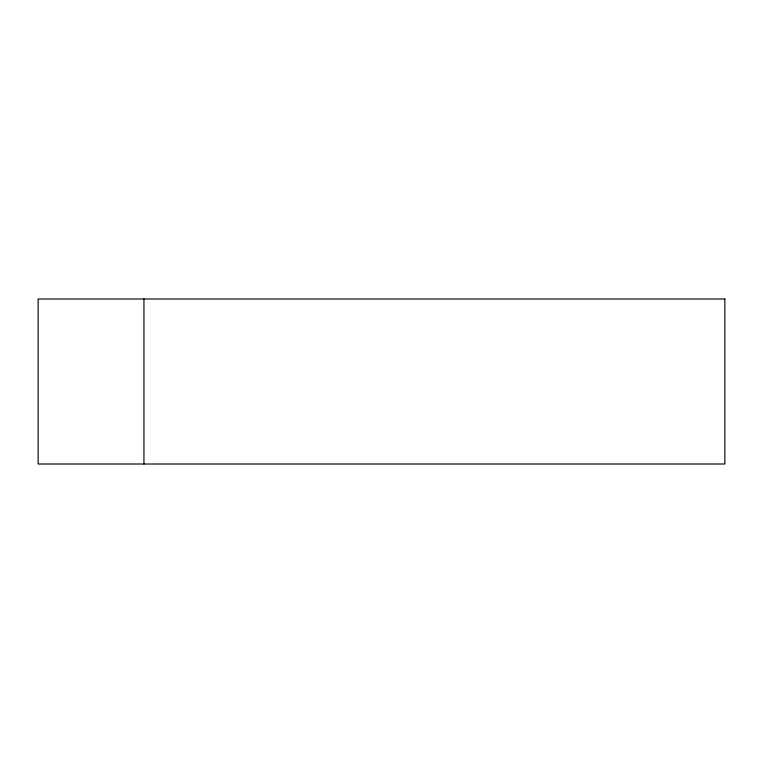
<?xml version="1.0" encoding="UTF-8"?>
<svg xmlns="http://www.w3.org/2000/svg" width="763" height="763" viewBox="0 0 763 763"><rect width="100%" height="100%" fill="white"/><g stroke="black" fill="none" stroke-linecap="round" stroke-linejoin="round"><path stroke-width="1.14" d="M143.949 298.991L143.949 464.009M724.85 298.991L38.15 298.991L38.15 464.009L724.85 464.009L724.85 298.991"/></g></svg>
